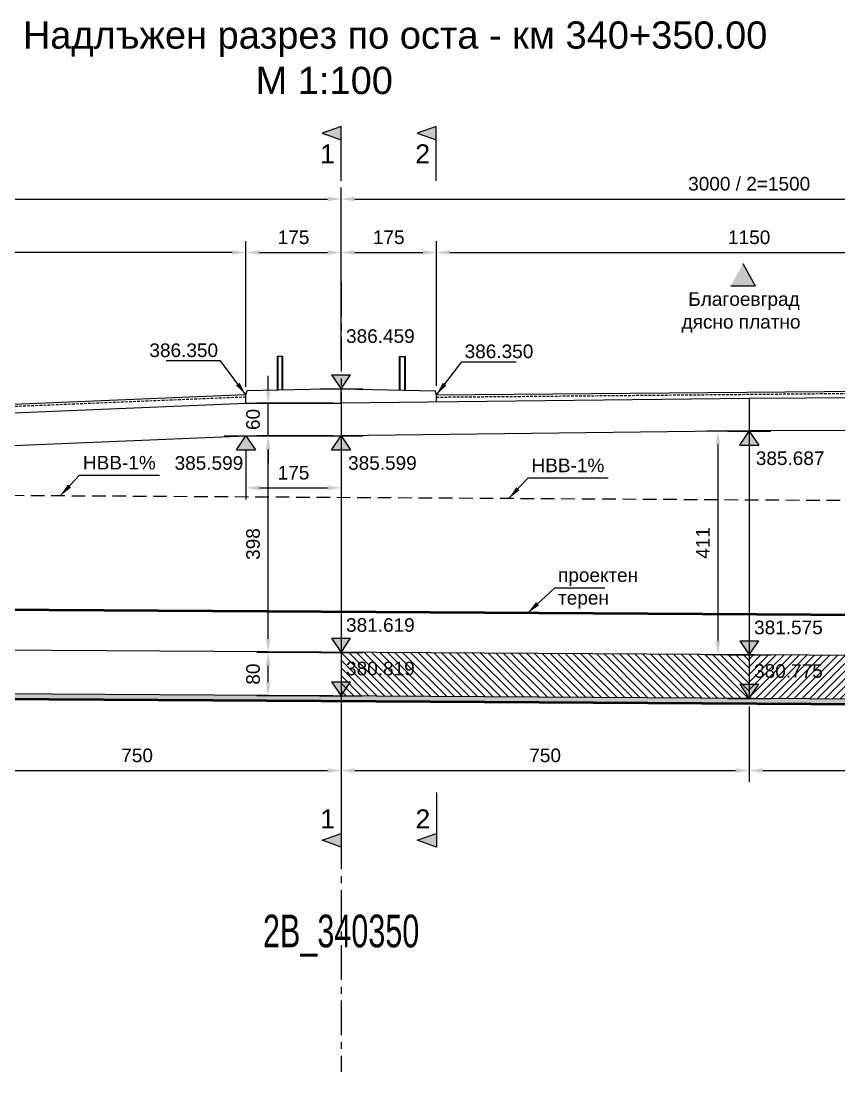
# Model space of a CAD drawing. Header units: centimetres. Extents: x 8495135 to 959133560, y 4530079 to 463453963.
# Drawn here: x 958969684 to 958971187, y 463414261 to 463416192 of the extents above; entities that cross this region are included whole.
import ezdxf
from ezdxf.enums import TextEntityAlignment as Align

# ---------------------------------------------------------------- set-up
doc = ezdxf.new("R2010")
doc.units = ezdxf.units.CM
doc.header["$LTSCALE"] = 0.1
for name, pattern in [('CENTER', [50.8, 31.75, -6.35, 6.35, -6.35]), ('CONTINU', [0]), ('DASHED', [0.75, 0.5, -0.25])]:
    doc.linetypes.add(name, pattern=pattern)
doc.layers.add('31_VERT_ALIGNM', color=1, linetype='Continuous', lineweight=50)
for name, color, linetype in [('40_PROFILE_NUMBER', 7, 'Continuous'), ('40_ROADWAY', 1, 'Continuous'), ('br_dimension', 1, 'Continuous'), ('br_hatch', 9, 'Continuous'), ('br_hatch_tumen', 8, 'Continuous'), ('br_view_yellow', 2, 'Continuous'), ('hatch', 253, 'Continuous'), ('Kustendilska voda', 12, 'Continuous')]:
    doc.layers.add(name, color=color, linetype=linetype)
doc.styles.add('1-10 cm', font='arial.ttf', dxfattribs={"height": 2.5})
doc.styles.add('1-50 cm', font='arial.ttf', dxfattribs={"height": 12.5})
doc.styles.add('MM 1 to 100', font='arial.ttf', dxfattribs={"height": 25})
doc.styles.add('MM 1 to 150', font='arial.ttf', dxfattribs={"height": 37.5})
doc.styles.add('MM_ARIAL', font='arial.ttf')
doc.styles.add('PLATEIA', font='CGSAPPS.SHX')
doc.dimstyles.new('MM DIM 1 to 100', dxfattribs={"dimscale": 10, "dimtxt": 2.5, "dimasz": 2.5, "dimexe": 2.1, "dimexo": 1.5, "dimgap": 1.5, "dimtad": 1, "dimdec": 0, "dimdsep": 46, "dimtxsty": 'MM_ARIAL', "dimcen": 3, "dimclrd": 1, "dimclre": 1, "dimclrt": 7, "dimaunit": 2, "dimadec": 1, "dimazin": 0, "dimtp": 100, "dimtm": 3, "dimtfac": 1, "dimtdec": 0, "dimtix": 1, "dimtmove": 0, "dimatfit": 3, "dimfxl": 0, "dimtolj": 1, "dimtzin": 0, "dimarcsym": 0})

# ---------------------------------------------------------------- blocks, each defined once
blk = doc.blocks.new('*U239')
at = {"ltscale": 0.5}
blk.add_hatch(color=256, dxfattribs=at).paths.add_polyline_path([(-26.2, 39), (0, 0), (26.2, 39)])
for p, q in [((-26.2, 39), (26.2, 39)), ((-26.2, 39), (0, 0)), ((0, 0), (26.2, 39)), ((-60, 0), (0, 0)), ((0, 0), (60, 0))]:
    blk.add_line(p, q, dxfattribs=at)
at = {"color": 7, "ltscale": 0.5, "style": '1-10 cm'}
blk.add_attdef('1', text='', height=37.5, dxfattribs=at).set_placement((108.2, 127), align=Align.CENTER)
blk = doc.blocks.new('*D583')
at = {"layer": 'br_dimension', "color": 1, "linetype": 'ByBlock', "lineweight": -2, "ltscale": 3, "transparency": 16777216}
for p, q in [((958968947.1, 463415476.3), (958968947.1, 463415787.4)), ((958970097.1, 463415519.7), (958970097.1, 463415787.4)), ((958970072.1, 463415766.4), (958968972.1, 463415766.4))]:
    blk.add_line(p, q, dxfattribs=at)
at = {"layer": 'br_dimension', "color": 1, "linetype": 'ByBlock', "ltscale": 3, "transparency": 16777216}
for points in [[(958968972.1, 463415770.6), (958968972.1, 463415762.2), (958968947.1, 463415766.4)], [(958970072.1, 463415770.6), (958970072.1, 463415762.2), (958970097.1, 463415766.4)]]:
    blk.add_solid(points, dxfattribs=at)
at = {"layer": 'br_dimension', "color": 7, "linetype": 'ByBlock', "ltscale": 3, "transparency": 16777216, "insert": (958969522.1, 463415794.2), "char_height": 25, "attachment_point": 5, "style": 'MM_ARIAL'}
blk.add_mtext('\\A1;1150', dxfattribs=at)
blk = doc.blocks.new('*D584')
at = {"layer": 'br_dimension', "color": 1, "linetype": 'ByBlock', "lineweight": -2, "ltscale": 3, "transparency": 16777216}
for p, q in [((958970097.1, 463415519.7), (958970097.1, 463415787.4)), ((958970272.1, 463415570.1), (958970272.1, 463415787.4)), ((958970122.1, 463415766.4), (958970247.1, 463415766.4))]:
    blk.add_line(p, q, dxfattribs=at)
at = {"layer": 'br_dimension', "color": 1, "linetype": 'ByBlock', "ltscale": 3, "transparency": 16777216}
for points in [[(958970122.1, 463415770.6), (958970122.1, 463415762.2), (958970097.1, 463415766.4)], [(958970247.1, 463415770.6), (958970247.1, 463415762.2), (958970272.1, 463415766.4)]]:
    blk.add_solid(points, dxfattribs=at)
at = {"layer": 'br_dimension', "color": 7, "linetype": 'ByBlock', "ltscale": 3, "transparency": 16777216, "insert": (958970184.6, 463415794.2), "char_height": 25, "attachment_point": 5, "style": 'MM_ARIAL'}
blk.add_mtext('\\A1;175', dxfattribs=at)
blk = doc.blocks.new('*D585')
at = {"layer": 'br_dimension', "color": 1, "linetype": 'ByBlock', "lineweight": -2, "ltscale": 3, "transparency": 16777216}
for p, q in [((958970272.1, 463415570.1), (958970272.1, 463415787.4)), ((958970447.1, 463415521.5), (958970447.1, 463415787.4)), ((958970297.1, 463415766.4), (958970422.1, 463415766.4))]:
    blk.add_line(p, q, dxfattribs=at)
at = {"layer": 'br_dimension', "color": 1, "linetype": 'ByBlock', "ltscale": 3, "transparency": 16777216}
for points in [[(958970297.1, 463415770.6), (958970297.1, 463415762.2), (958970272.1, 463415766.4)], [(958970422.1, 463415770.6), (958970422.1, 463415762.2), (958970447.1, 463415766.4)]]:
    blk.add_solid(points, dxfattribs=at)
at = {"layer": 'br_dimension', "color": 7, "linetype": 'ByBlock', "ltscale": 3, "transparency": 16777216, "insert": (958970359.6, 463415794.2), "char_height": 25, "attachment_point": 5, "style": 'MM_ARIAL'}
blk.add_mtext('\\A1;175', dxfattribs=at)
blk = doc.blocks.new('*D586')
at = {"layer": 'br_dimension', "color": 1, "linetype": 'ByBlock', "lineweight": -2, "ltscale": 3, "transparency": 16777216}
for p, q in [((958970257.1, 463415031.7), (958970117.1, 463415031.7)), ((958970138.1, 463414976.7), (958970138.1, 463415006.7)), ((958970257.1, 463414951.7), (958970117.1, 463414951.7))]:
    blk.add_line(p, q, dxfattribs=at)
at = {"layer": 'br_dimension', "color": 1, "linetype": 'ByBlock', "ltscale": 3, "transparency": 16777216}
for points in [[(958970133.9, 463415006.7), (958970142.2, 463415006.7), (958970138.1, 463415031.7)], [(958970133.9, 463414976.7), (958970142.2, 463414976.7), (958970138.1, 463414951.7)]]:
    blk.add_solid(points, dxfattribs=at)
at = {"layer": 'br_dimension', "color": 7, "linetype": 'ByBlock', "ltscale": 3, "transparency": 16777216, "insert": (958970110.3, 463414991.7), "char_height": 25, "attachment_point": 5, "rotation": 90, "style": 'MM_ARIAL'}
blk.add_mtext('\\A1;80', dxfattribs=at)
blk = doc.blocks.new('*D587')
at = {"layer": 'br_dimension', "color": 1, "linetype": 'ByBlock', "lineweight": -2, "ltscale": 3, "transparency": 16777216}
for p, q in [((958970257.1, 463415429.6), (958970117.1, 463415429.6)), ((958970138.1, 463415056.7), (958970138.1, 463415404.6)), ((958970257.1, 463415031.7), (958970117.1, 463415031.7))]:
    blk.add_line(p, q, dxfattribs=at)
at = {"layer": 'br_dimension', "color": 1, "linetype": 'ByBlock', "ltscale": 3, "transparency": 16777216}
for points in [[(958970133.9, 463415404.6), (958970142.2, 463415404.6), (958970138.1, 463415429.6)], [(958970133.9, 463415056.7), (958970142.2, 463415056.7), (958970138.1, 463415031.7)]]:
    blk.add_solid(points, dxfattribs=at)
at = {"layer": 'br_dimension', "color": 7, "linetype": 'ByBlock', "ltscale": 3, "transparency": 16777216, "insert": (958970110.3, 463415230.7), "char_height": 25, "attachment_point": 5, "rotation": 90, "style": 'MM_ARIAL'}
blk.add_mtext('\\A1;398', dxfattribs=at)
blk = doc.blocks.new('*D588')
at = {"layer": 'br_dimension', "color": 1, "linetype": 'ByBlock', "lineweight": -2, "ltscale": 3, "transparency": 16777216}
for p, q in [((958970138.1, 463415514.6), (958970138.1, 463415539.6)), ((958970257.1, 463415489.6), (958970117.1, 463415489.6)), ((958970138.1, 463415429.6), (958970138.1, 463415489.6)), ((958970257.1, 463415429.6), (958970117.1, 463415429.6)), ((958970138.1, 463415404.6), (958970138.1, 463415379.6))]:
    blk.add_line(p, q, dxfattribs=at)
at = {"layer": 'br_dimension', "color": 1, "linetype": 'ByBlock', "ltscale": 3, "transparency": 16777216}
for points in [[(958970133.9, 463415514.6), (958970142.2, 463415514.6), (958970138.1, 463415489.6)], [(958970133.9, 463415404.6), (958970142.2, 463415404.6), (958970138.1, 463415429.6)]]:
    blk.add_solid(points, dxfattribs=at)
at = {"layer": 'br_dimension', "color": 7, "linetype": 'ByBlock', "ltscale": 3, "transparency": 16777216, "insert": (958970110.3, 463415459.6), "char_height": 25, "attachment_point": 5, "rotation": 90, "style": 'MM_ARIAL'}
blk.add_mtext('\\A1;60', dxfattribs=at)
blk = doc.blocks.new('*D591')
at = {"layer": 'br_dimension', "color": 1, "linetype": 'ByBlock', "lineweight": -2, "ltscale": 3, "transparency": 16777216}
for p, q in [((958970447.1, 463415521.5), (958970447.1, 463415787.4)), ((958971597.1, 463415530.1), (958971597.1, 463415787.4)), ((958970472.1, 463415766.4), (958971572.1, 463415766.4))]:
    blk.add_line(p, q, dxfattribs=at)
at = {"layer": 'br_dimension', "color": 1, "linetype": 'ByBlock', "ltscale": 3, "transparency": 16777216}
for points in [[(958970472.1, 463415770.6), (958970472.1, 463415762.2), (958970447.1, 463415766.4)], [(958971572.1, 463415770.6), (958971572.1, 463415762.2), (958971597.1, 463415766.4)]]:
    blk.add_solid(points, dxfattribs=at)
at = {"layer": 'br_dimension', "color": 7, "linetype": 'ByBlock', "ltscale": 3, "transparency": 16777216, "insert": (958971022.1, 463415794.2), "char_height": 25, "attachment_point": 5, "style": 'MM_ARIAL'}
blk.add_mtext('\\A1;1150', dxfattribs=at)
blk = doc.blocks.new('*U237')
at = {"ltscale": 0.5}
blk.add_hatch(color=256, dxfattribs=at).paths.add_polyline_path([(-26.2, 39), (0, 0), (26.2, 39)])
for p, q in [((-26.2, 39), (26.2, 39)), ((-26.2, 39), (0, 0)), ((0, 0), (26.2, 39)), ((-60, 0), (0, 0)), ((0, 0), (60, 0))]:
    blk.add_line(p, q, dxfattribs=at)
at = {"color": 7, "ltscale": 0.5, "style": '1-10 cm'}
blk.add_attdef('1', text='', height=37.5, dxfattribs=at).set_placement((-102, 56.7), align=Align.CENTER)
blk = doc.blocks.new('*U263')
at = {"ltscale": 0.5}
blk.add_hatch(color=256, dxfattribs=at).paths.add_polyline_path([(-26.2, 39), (0, 0), (26.2, 39)])
for p, q in [((-26.2, 39), (26.2, 39)), ((-26.2, 39), (0, 0)), ((0, 0), (26.2, 39)), ((-60, 0), (0, 0)), ((0, 0), (60, 0))]:
    blk.add_line(p, q, dxfattribs=at)
at = {"color": 7, "ltscale": 0.5, "style": '1-10 cm'}
blk.add_attdef('1', text='', height=37.5, dxfattribs=at).set_placement((113.8, 56.7), align=Align.CENTER)
blk = doc.blocks.new('*D600')
at = {"layer": 'br_dimension', "color": 1, "linetype": 'ByBlock', "lineweight": -2, "ltscale": 3, "transparency": 16777216}
for p, q in [((958970097.1, 463415404.6), (958970097.1, 463415312.8)), ((958970272.1, 463415414.6), (958970272.1, 463415312.8)), ((958970122.1, 463415333.8), (958970247.1, 463415333.8))]:
    blk.add_line(p, q, dxfattribs=at)
at = {"layer": 'br_dimension', "color": 1, "linetype": 'ByBlock', "ltscale": 3, "transparency": 16777216}
for points in [[(958970122.1, 463415338), (958970122.1, 463415329.7), (958970097.1, 463415333.8)], [(958970247.1, 463415338), (958970247.1, 463415329.7), (958970272.1, 463415333.8)]]:
    blk.add_solid(points, dxfattribs=at)
at = {"layer": 'br_dimension', "color": 7, "linetype": 'ByBlock', "ltscale": 3, "transparency": 16777216, "insert": (958970184.6, 463415361.6), "char_height": 25, "attachment_point": 5, "style": 'MM_ARIAL'}
blk.add_mtext('\\A1;175', dxfattribs=at)
blk = doc.blocks.new('*U347')
at = {"ltscale": 0.5}
blk.add_hatch(color=256, dxfattribs=at).paths.add_polyline_path([(-26.2, 39), (0, 0), (26.2, 39)])
for p, q in [((-26.2, 39), (26.2, 39)), ((-26.2, 39), (0, 0)), ((0, 0), (26.2, 39)), ((-60, 0), (0, 0)), ((0, 0), (60, 0))]:
    blk.add_line(p, q, dxfattribs=at)
at = {"color": 7, "ltscale": 0.5, "style": '1-10 cm'}
blk.add_attdef('1', text='', height=37.5, dxfattribs=at).set_placement((112.9, 56.7), align=Align.CENTER)
blk = doc.blocks.new('*D595')
at = {"layer": 'br_dimension', "color": 1, "linetype": 'ByBlock', "lineweight": -2, "ltscale": 3, "transparency": 16777216}
for p, q in [((958970272.1, 463415879.7), (958970272.1, 463415885.7)), ((958971772.1, 463415781.4), (958971772.1, 463415885.7)), ((958970297.1, 463415864.7), (958971747.1, 463415864.7))]:
    blk.add_line(p, q, dxfattribs=at)
at = {"layer": 'br_dimension', "color": 1, "linetype": 'ByBlock', "ltscale": 3, "transparency": 16777216}
for points in [[(958970297.1, 463415868.9), (958970297.1, 463415860.5), (958970272.1, 463415864.7)], [(958971747.1, 463415868.9), (958971747.1, 463415860.5), (958971772.1, 463415864.7)]]:
    blk.add_solid(points, dxfattribs=at)
at = {"layer": 'br_dimension', "color": 7, "linetype": 'ByBlock', "ltscale": 3, "transparency": 16777216, "insert": (958971022.1, 463415892.6), "char_height": 25, "attachment_point": 5, "style": 'MM_ARIAL'}
blk.add_mtext('\\A1;3000 / 2=1500', dxfattribs=at)
blk = doc.blocks.new('*D596')
at = {"layer": 'br_dimension', "color": 1, "linetype": 'ByBlock', "lineweight": -2, "ltscale": 3, "transparency": 16777216}
for p, q in [((958968772.1, 463415781.4), (958968772.1, 463415885.7)), ((958970272.1, 463415781.4), (958970272.1, 463415885.7)), ((958968797.1, 463415864.7), (958970247.1, 463415864.7))]:
    blk.add_line(p, q, dxfattribs=at)
at = {"layer": 'br_dimension', "color": 1, "linetype": 'ByBlock', "ltscale": 3, "transparency": 16777216}
for points in [[(958968797.1, 463415868.9), (958968797.1, 463415860.5), (958968772.1, 463415864.7)], [(958970247.1, 463415868.9), (958970247.1, 463415860.5), (958970272.1, 463415864.7)]]:
    blk.add_solid(points, dxfattribs=at)
at = {"layer": 'br_dimension', "color": 7, "linetype": 'ByBlock', "ltscale": 3, "transparency": 16777216, "insert": (958969522.1, 463415892.6), "char_height": 25, "attachment_point": 5, "style": 'MM_ARIAL'}
blk.add_mtext('\\A1;3000 / 2=1500', dxfattribs=at)
blk = doc.blocks.new('*D601')
at = {"layer": 'br_dimension', "color": 1, "linetype": 'ByBlock', "lineweight": -2, "ltscale": 3, "transparency": 16777216}
for p, q in [((958971007.1, 463415438.4), (958970943.6, 463415438.4)), ((958970964.6, 463415413.4), (958970964.6, 463415052.2)), ((958971007.1, 463415027.2), (958970943.6, 463415027.2))]:
    blk.add_line(p, q, dxfattribs=at)
at = {"layer": 'br_dimension', "color": 1, "linetype": 'ByBlock', "ltscale": 3, "transparency": 16777216}
for points in [[(958970960.4, 463415413.4), (958970968.7, 463415413.4), (958970964.6, 463415438.4)], [(958970960.4, 463415052.2), (958970968.7, 463415052.2), (958970964.6, 463415027.2)]]:
    blk.add_solid(points, dxfattribs=at)
at = {"layer": 'br_dimension', "color": 7, "linetype": 'ByBlock', "ltscale": 3, "transparency": 16777216, "insert": (958970937, 463415232.8), "char_height": 25, "attachment_point": 5, "rotation": 90, "style": 'MM_ARIAL'}
blk.add_mtext('\\A1;411', dxfattribs=at)
blk = doc.blocks.new('*U183')
at = {"ltscale": 0.5}
blk.add_hatch(color=256, dxfattribs=at).paths.add_polyline_path([(-26.2, 39), (0, 0), (26.2, 39)])
for p, q in [((-26.2, 39), (26.2, 39)), ((-26.2, 39), (0, 0)), ((0, 0), (26.2, 39)), ((-60, 0), (0, 0)), ((0, 0), (60, 0))]:
    blk.add_line(p, q, dxfattribs=at)
at = {"color": 7, "ltscale": 0.5, "style": '1-10 cm'}
blk.add_attdef('1', text='', height=37.5, dxfattribs=at).set_placement((108.2, 56.7), align=Align.CENTER)
blk = doc.blocks.new('*U353')
at = {"linetype": 'CONTINU', "ltscale": 0.5}
blk.add_hatch(color=256, dxfattribs=at).paths.add_polyline_path([(-87.5, -35), (-100, 0), (-75, 0)])
at = {"ltscale": 0.5}
blk.add_line((0, 0), (-100, 0), dxfattribs=at)
at = {"lineweight": -3, "ltscale": 0.5}
for p, q in [((-100, 0), (-87.5, -35)), ((-87.5, -35), (-75, 0))]:
    blk.add_line(p, q, dxfattribs=at)
at = {"color": 7, "ltscale": 0.5, "style": '1-50 cm'}
blk.add_attdef('1', text='', height=35, dxfattribs=at).set_placement((-45.7, -25), align=Align.MIDDLE_CENTER)
blk = doc.blocks.new('*U354')
at = {"linetype": 'CONTINU', "ltscale": 0.5}
blk.add_hatch(color=256, dxfattribs=at).paths.add_polyline_path([(-87.5, -35), (-100, 0), (-75, 0)])
at = {"ltscale": 0.5}
blk.add_line((0, 0), (-100, 0), dxfattribs=at)
at = {"lineweight": -3, "ltscale": 0.5}
for p, q in [((-100, 0), (-87.5, -35)), ((-87.5, -35), (-75, 0))]:
    blk.add_line(p, q, dxfattribs=at)
at = {"color": 7, "ltscale": 0.5, "style": '1-50 cm'}
blk.add_attdef('1', text='', height=35, dxfattribs=at).set_placement((-44.6, -24.8), align=Align.MIDDLE_CENTER)
blk = doc.blocks.new('*D616')
at = {"layer": 'br_hatch_tumen', "color": 1, "lineweight": -2, "transparency": 16777216}
for p, q in [((958969522.1, 463414941.2), (958969522.1, 463414793.5)), ((958970272.1, 463414936.6), (958970272.1, 463414793.5)), ((958969547.1, 463414814.5), (958970247.1, 463414814.5))]:
    blk.add_line(p, q, dxfattribs=at)
at = {"layer": 'br_hatch_tumen', "color": 1, "transparency": 16777216}
for points in [[(958969547.1, 463414818.7), (958969547.1, 463414810.3), (958969522.1, 463414814.5)], [(958970247.1, 463414818.7), (958970247.1, 463414810.3), (958970272.1, 463414814.5)]]:
    blk.add_solid(points, dxfattribs=at)
at = {"layer": 'br_hatch_tumen', "color": 7, "transparency": 16777216, "insert": (958969897.1, 463414842.3), "char_height": 25, "attachment_point": 5, "style": 'MM_ARIAL'}
blk.add_mtext('\\A1;750', dxfattribs=at)
blk = doc.blocks.new('*D617')
at = {"layer": 'br_hatch_tumen', "color": 1, "lineweight": -2, "transparency": 16777216}
for p, q in [((958970272.1, 463414936.6), (958970272.1, 463414793.5)), ((958971022.1, 463414932.2), (958971022.1, 463414793.5)), ((958970297.1, 463414814.5), (958970997.1, 463414814.5))]:
    blk.add_line(p, q, dxfattribs=at)
at = {"layer": 'br_hatch_tumen', "color": 1, "transparency": 16777216}
for points in [[(958970297.1, 463414818.7), (958970297.1, 463414810.3), (958970272.1, 463414814.5)], [(958970997.1, 463414818.7), (958970997.1, 463414810.3), (958971022.1, 463414814.5)]]:
    blk.add_solid(points, dxfattribs=at)
at = {"layer": 'br_hatch_tumen', "color": 7, "transparency": 16777216, "insert": (958970647.1, 463414842.3), "char_height": 25, "attachment_point": 5, "style": 'MM_ARIAL'}
blk.add_mtext('\\A1;750', dxfattribs=at)
blk = doc.blocks.new('*D618')
at = {"layer": 'br_hatch_tumen', "color": 1, "lineweight": -2, "transparency": 16777216}
for p, q in [((958971022.1, 463414932.2), (958971022.1, 463414793.5)), ((958971772.1, 463414927.7), (958971772.1, 463414793.5)), ((958971047.1, 463414814.5), (958971747.1, 463414814.5))]:
    blk.add_line(p, q, dxfattribs=at)
at = {"layer": 'br_hatch_tumen', "color": 1, "transparency": 16777216}
for points in [[(958971047.1, 463414818.7), (958971047.1, 463414810.3), (958971022.1, 463414814.5)], [(958971747.1, 463414818.7), (958971747.1, 463414810.3), (958971772.1, 463414814.5)]]:
    blk.add_solid(points, dxfattribs=at)
at = {"layer": 'br_hatch_tumen', "color": 7, "transparency": 16777216, "insert": (958971397.1, 463414842.3), "char_height": 25, "attachment_point": 5, "style": 'MM_ARIAL'}
blk.add_mtext('\\A1;750', dxfattribs=at)

msp = doc.modelspace()

# ---------------------------------------------------------------- hatches: boundary and pattern name
at = {"layer": 'br_hatch', "ltscale": 0.5}
h = msp.add_hatch(color=256, dxfattribs=at)
h.dxf.hatch_style = 1
h.paths.add_polyline_path([(958971010.74, 463415746.04), (958970988.36, 463415705.05), (958971033.12, 463415705.05)])
at = {"layer": 'br_hatch'}
h = msp.add_hatch(dxfattribs=at)
h.set_pattern_fill('_USER,_I', color=256, scale=10, angle=135, style=2, pattern_type=0)
h.set_pattern_definition([(135, (950474955.879, 458887364.231), (-7.071067812, -7.071067812), [])])
h.paths.add_polyline_path([(958971022.12, 463415027.17), (958970272.12, 463415031.67), (958970272.12, 463414951.67), (958971022.12, 463414947.17)])
h = msp.add_hatch(dxfattribs=at)
h.set_pattern_fill('_USER', color=256, scale=10, angle=45, style=2, pattern_type=0)
h.set_pattern_definition([(45, (950474955.879, 458887364.231), (-7.071067812, 7.071067812), [])])
h.paths.add_polyline_path([(958971772.12, 463415022.67), (958971022.12, 463415027.17), (958971022.12, 463414947.17), (958971772.12, 463414942.67)])
h = msp.add_hatch(color=256, dxfattribs=at)
h.dxf.hatch_style = 1
h.paths.add_polyline_path([(958970272.12, 463414951.67), (958968772.12, 463414960.67), (958968772.12, 463414950.67), (958970272.12, 463414941.67)])
h.paths.add_polyline_path([(958971772.12, 463414942.67), (958970272.12, 463414951.67), (958970272.12, 463414941.67), (958971772.12, 463414932.67)])

# ---------------------------------------------------------------- linework, layer by layer
at = {"layer": '31_VERT_ALIGNM'}
for p, q in [((958973514.27, 463415086.55), (958967420.12, 463415123.12)), ((958971721.98, 463414932.95), (958968821.97, 463414950.37))]:
    msp.add_line(p, q, dxfattribs=at)
at = {"layer": '40_ROADWAY'}
for p, q in [((958970447.12, 463415504.69), (958971597.12, 463415515.1)), ((958970097.12, 463415504.69), (958968947.12, 463415457.43))]:
    msp.add_line(p, q, dxfattribs=at)
at = {"layer": '40_ROADWAY', "linetype": 'DASHED', "ltscale": 100}
for p, q in [((958970097.12, 463415500.69), (958968947.12, 463415453.43)), ((958970447.12, 463415500.69), (958971597.12, 463415511.1))]:
    msp.add_line(p, q, dxfattribs=at)
at = {"layer": 'br_dimension', "linetype": 'CENTER', "ltscale": 20}
msp.add_line((958970272.12, 463415712.59), (958970272.12, 463414260.66), dxfattribs=at)
at = {"layer": 'br_hatch', "ltscale": 0.5}
for p in [(958971010.74, 463415746.04), (958970988.36, 463415705.05)]:
    msp.add_line(p, (958971033.12, 463415705.05), dxfattribs=at)
at = {"layer": 'br_view_yellow'}
for p, q in [((958970272.12, 463415515.65), (958970099.12, 463415512.19)), ((958970272.12, 463415489.65), (958970272.12, 463415516.15)), ((958970272.12, 463415515.65), (958970445.12, 463415512.19)), ((958970097.12, 463415504.69), (958970099.12, 463415512.69)), ((958970097.12, 463415489.65), (958970097.12, 463415504.69)), ((958971022.12, 463415498.42), (958970272.12, 463415489.65)), ((958970447.12, 463415504.69), (958970445.12, 463415512.69)), ((958970447.12, 463415491.67), (958970447.12, 463415504.69)), ((958970447.12, 463415491.69), (958970447.12, 463415502.91)), ((958971772.12, 463415502.26), (958971022.12, 463415498.42)), ((958971022.12, 463415498.42), (958971022.12, 463414947.17)), ((958968772.12, 463415435.01), (958970097.12, 463415489.65)), ((958970097.12, 463415489.65), (958970272.12, 463415489.65)), ((958970272.12, 463415489.65), (958970272.12, 463414951.67)), ((958971022.12, 463415438.42), (958970272.12, 463415429.65)), ((958971772.12, 463415442.26), (958971022.12, 463415438.42)), ((958968772.12, 463415375.01), (958970097.12, 463415429.65)), ((958970097.12, 463415429.65), (958970272.12, 463415429.65)), ((958971772.12, 463415022.67), (958968772.12, 463415040.67)), ((958971772.12, 463414942.67), (958968772.12, 463414960.67))]:
    msp.add_line(p, q, dxfattribs=at)
at = {"layer": 'hatch'}
for points in [[(958970164.72, 463415513.48), (958970164.72, 463415575.48), (958970154.72, 463415575.48), (958970154.72, 463415513.3)], [(958970164.72, 463415513.48), (958970164.72, 463415575.48), (958970154.72, 463415575.48), (958970154.72, 463415513.3)], [(958970163.72, 463415513.48), (958970163.72, 463415575.48), (958970155.72, 463415575.48), (958970155.72, 463415513.32)], [(958970163.72, 463415513.48), (958970163.72, 463415575.48), (958970155.72, 463415575.48), (958970155.72, 463415513.32)], [(958970379.52, 463415513.48), (958970379.52, 463415575.48), (958970389.52, 463415575.48), (958970389.52, 463415513.3)], [(958970379.52, 463415513.48), (958970379.52, 463415575.48), (958970389.52, 463415575.48), (958970389.52, 463415513.3)], [(958970380.52, 463415513.48), (958970380.52, 463415575.48), (958970388.52, 463415575.48), (958970388.52, 463415513.32)], [(958970380.52, 463415513.48), (958970380.52, 463415575.48), (958970388.52, 463415575.48), (958970388.52, 463415513.32)]]:
    msp.add_lwpolyline(points, dxfattribs=at)
at = {"layer": 'Kustendilska voda', "color": 1, "linetype": 'DASHED', "ltscale": 500}
msp.add_line((958973514.27, 463415296.55), (958967420.12, 463415333.12), dxfattribs=at)

# ---------------------------------------------------------------- block references
at = {"layer": 'br_dimension'}
ref = msp.add_blockref('*U353', (958970272.01, 463415898.22), dxfattribs=dict(at, rotation=270))
ref.add_attrib('1', '1', dxfattribs={"layer": '0', "color": 7, "ltscale": 0.5, "height": 35, "style": '1-50 cm'}).set_placement((958970246.97, 463415947.61), align=Align.MIDDLE_CENTER)
ref = msp.add_blockref('*U353', (958970447.01, 463415898.22), dxfattribs=dict(at, rotation=270))
ref.add_attrib('1', '2', dxfattribs={"layer": '0', "color": 7, "ltscale": 0.5, "height": 35, "style": '1-50 cm'}).set_placement((958970421.97, 463415947.61), align=Align.MIDDLE_CENTER)
at = {"layer": 'br_dimension', "ltscale": 0.5, "xscale": 0.666667, "yscale": 0.666667, "zscale": 0.666667, "rotation": 3.101571329105025e-05}
for name, p, values in [('*U239', (958970272.12, 463415515.65), {'1': '386.459'}), ('*U183', (958970272.12, 463415031.67), {'1': '381.619'}), ('*U183', (958971022.11, 463415027.17), {'1': '381.575'}), ('*U183', (958970272.13, 463414951.67), {'1': '380.819'}), ('*U183', (958971022.12, 463414947.17), {'1': '380.775'})]:
    msp.add_blockref(name, p, dxfattribs=at).add_auto_attribs(values)
at = {"layer": 'br_dimension', "ltscale": 0.5}
ref = msp.add_blockref('*U347', (958971022.12, 463415438.41), dxfattribs=dict(at, xscale=-0.666667, yscale=0.6666669999999999, zscale=0.666667, rotation=180.0000310162471))
ref.add_attrib('1', '385.687', dxfattribs={"layer": '0', "color": 7, "ltscale": 0.5, "height": 25, "rotation": 0.00003, "style": '1-10 cm'}).set_placement((958971097.37, 463415375.93), align=Align.CENTER)
ref = msp.add_blockref('*U237', (958970097.12, 463415429.65), dxfattribs=dict(at, xscale=-0.666667, yscale=0.6666669999999999, zscale=0.666667, rotation=180.0000310162471))
ref.add_attrib('1', '385.599', dxfattribs={"layer": '0', "color": 7, "ltscale": 0.5, "height": 25, "rotation": 0.00003, "style": '1-10 cm'}).set_placement((958970029.1, 463415367.16), align=Align.CENTER)
ref = msp.add_blockref('*U263', (958970272.12, 463415429.64), dxfattribs=dict(at, xscale=-0.666667, yscale=0.6666669999999999, zscale=0.666667, rotation=180.0000310162471))
ref.add_attrib('1', '385.599', dxfattribs={"layer": '0', "color": 7, "ltscale": 0.5, "height": 25, "rotation": 0.00003, "style": '1-10 cm'}).set_placement((958970347.97, 463415367.16), align=Align.CENTER)
at = {"layer": 'br_dimension'}
ref = msp.add_blockref('*U354', (958970272.12, 463414773.92), dxfattribs=dict(at, xscale=-1, rotation=270))
ref.add_attrib('1', '1', dxfattribs={"layer": '0', "color": 7, "ltscale": 0.5, "height": 35, "style": '1-50 cm'}).set_placement((958970247.31, 463414725.64), align=Align.MIDDLE_CENTER)
ref = msp.add_blockref('*U354', (958970447.12, 463414773.92), dxfattribs=dict(at, xscale=-1, rotation=270))
ref.add_attrib('1', '2', dxfattribs={"layer": '0', "color": 7, "ltscale": 0.5, "height": 35, "style": '1-50 cm'}).set_placement((958970422.31, 463414725.64), align=Align.MIDDLE_CENTER)

# ---------------------------------------------------------------- texts
at = {"layer": '40_PROFILE_NUMBER', "style": 'PLATEIA', "width": 0.7}
msp.add_text('2B_340350', height=60, dxfattribs=at).set_placement((958970272.12, 463414489.71), align=Align.CENTER)
at = {"layer": 'br_hatch', "insert": (958970832.08, 463415693.27), "char_height": 25, "width": 459.7269, "attachment_point": 1, "style": 'MM 1 to 150'}
msp.add_mtext('\\pi78.075;Благоевград\\P\\pi65.785;дясно платно', dxfattribs=at)
at = {"layer": 'br_view_yellow', "linetype": 'ByBlock', "ltscale": 3, "style": 'MM 1 to 150'}
for p in [(958969919.64, 463415574.33), (958970499.11, 463415572.32)]:
    msp.add_text('386.350', height=25, dxfattribs=at).set_placement(p)
at = {"layer": 'br_view_yellow', "attachment_point": 1}
for s, insert, char_height, width, style in [('\\pi177.72;Надлъжен разрез по оста - км 340+350.00    \\P\\pi605.55;М 1:100', (958969509.37, 463416190.99), 50.0003, 1554.16, 'MM 1 to 150'), ('HBB-1%', (958969797.51, 463415392.71), 25, 179.6726, 'MM 1 to 100'), ('HBB-1%', (958970621.97, 463415387.76), 25, 179.6726, 'MM 1 to 100'), ('проектен терен', (958970670.78, 463415186.14), 25, 179.6726, 'MM 1 to 100')]:
    msp.add_mtext(s, dxfattribs=dict(at, insert=insert, char_height=char_height, width=width, style=style))

# ---------------------------------------------------------------- dimensions: what is measured, and where the dimension line sits
at = {"layer": 'br_dimension', "linetype": 'ByBlock', "ltscale": 3}
for base, p1, p2, picture, middle in [((958970272.12, 463415864.71), (958968772.12, 463415766.41), (958970272.12, 463415766.41), '*D596', (958969522.12, 463415892.65)), ((958971772.12, 463415864.71), (958970272.12, 463415864.71), (958971772.12, 463415766.41), '*D595', (958971022.12, 463415892.65))]:
    dim = msp.add_linear_dim(base=base, p1=p1, p2=p2, text='3000 / 2=<>', dimstyle='MM DIM 1 to 100', dxfattribs=at)
    dim.commit()
    dim.dimension.update_dxf_attribs({"geometry": picture, "text_midpoint": middle})
for base, p1, p2, picture, middle in [((958968947.12, 463415766.41), (958970097.12, 463415504.69), (958968947.12, 463415461.34), '*D583', (958969522.12, 463415794.17)), ((958970272.12, 463415766.41), (958970097.12, 463415504.69), (958970272.12, 463415555.15), '*D584', (958970184.62, 463415794.17)), ((958970447.12, 463415766.41), (958970272.12, 463415555.15), (958970447.12, 463415506.47), '*D585', (958970359.62, 463415794.17)), ((958970272.12, 463415333.82), (958970097.12, 463415419.65), (958970272.12, 463415429.64), '*D600', (958970184.62, 463415361.59))]:
    dim = msp.add_linear_dim(base=base, p1=p1, p2=p2, dimstyle='MM DIM 1 to 100', dxfattribs=at)
    dim.commit()
    dim.dimension.update_dxf_attribs({"geometry": picture, "text_midpoint": middle})
for base, p1, p2, angle, picture, middle in [((958971597.12, 463415766.41), (958970447.12, 463415506.47), (958971597.12, 463415515.1), 180, '*D591', (958971022.12, 463415794.17)), ((958970138.08, 463415489.65), (958970272.12, 463415429.65), (958970272.12, 463415489.65), 90, '*D588', (958970110.31, 463415459.65)), ((958970964.58, 463415027.17), (958971022.12, 463415438.41), (958971022.12, 463415027.17), 90, '*D601', (958970937.03, 463415232.79)), ((958970138.08, 463415429.65), (958970272.12, 463415031.67), (958970272.12, 463415429.65), 90, '*D587', (958970110.3, 463415230.66)), ((958970138.06, 463415031.67), (958970272.13, 463414951.67), (958970272.12, 463415031.67), 90, '*D586', (958970110.29, 463414991.67))]:
    dim = msp.add_linear_dim(base=base, p1=p1, p2=p2, angle=angle, dimstyle='MM DIM 1 to 100', dxfattribs=at)
    dim.commit()
    dim.dimension.update_dxf_attribs({"geometry": picture, "text_midpoint": middle})
at = {"layer": 'br_hatch_tumen'}
for base, p1, p2, picture, middle in [((958970272.12, 463414814.51), (958969522.12, 463414956.17), (958970272.12, 463414951.65), '*D616', (958969897.12, 463414842.28)), ((958971022.12, 463414814.51), (958970272.12, 463414951.65), (958971022.12, 463414947.17), '*D617', (958970647.12, 463414842.28)), ((958971772.12, 463414814.51), (958971022.12, 463414947.17), (958971772.12, 463414942.67), '*D618', (958971397.12, 463414842.28))]:
    dim = msp.add_linear_dim(base=base, p1=p1, p2=p2, dimstyle='MM DIM 1 to 100', dxfattribs=at)
    dim.commit()
    dim.dimension.update_dxf_attribs({"geometry": picture, "text_midpoint": middle})

# ---------------------------------------------------------------- leaders
at = {"layer": 'br_dimension', "linetype": 'ByBlock', "ltscale": 3}
for points in [[(958970097.12, 463415504.69), (958970050.46, 463415567.04), (958969950.65, 463415567.04)], [(958970447.12, 463415504.69), (958970493.78, 463415565.26), (958970593.59, 463415565.26)]]:
    msp.add_leader(points, dimstyle='MM DIM 1 to 100', dxfattribs=at)
at = {"layer": 'br_dimension', "color": 1}
for points in [[(958969755.55, 463415319.11), (958969791.43, 463415357.11), (958969938.5, 463415357.11)], [(958970580.01, 463415314.16), (958970615.89, 463415352.17), (958970762.96, 463415352.17)], [(958970614.89, 463415103.95), (958970664.7, 463415150.54), (958970756.79, 463415150.54)]]:
    msp.add_leader(points, dimstyle='MM DIM 1 to 100', dxfattribs=at)

doc.saveas('drawing.dxf')
